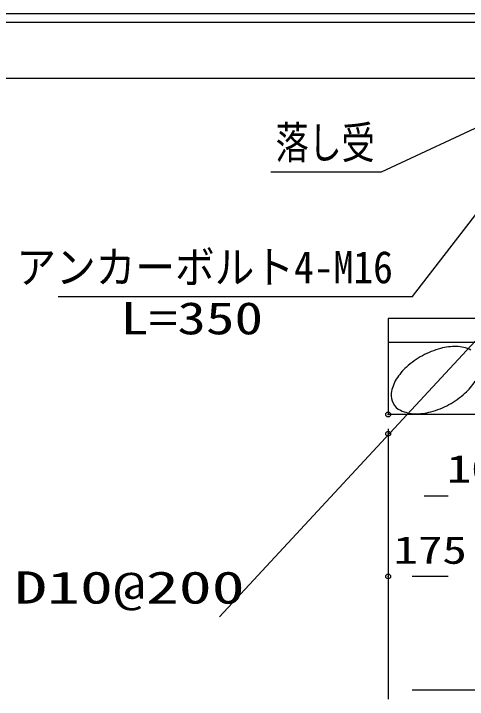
# Model space of a CAD drawing. Units: millimetres, scale not verified. Extents: x -5940 to 5940, y -4200 to 4200.
# Drawn here: x 363 to 1308, y -1964 to -536 of the extents above; entities that cross this region are included whole.
import ezdxf
from ezdxf.enums import TextEntityAlignment as Align

# ---------------------------------------------------------------- set-up
doc = ezdxf.new("R2010")
doc.units = ezdxf.units.MM
doc.header["$LTSCALE"] = 20
doc.header["$PDMODE"] = 32
doc.header["$PDSIZE"] = 10
for name, color, linetype, lineweight in [('0-0_0', 7, 'Continuous', 25), ('0-1_1', 7, 'Continuous', 25), ('0-2_EXTCNT-L', 4, 'Continuous', 25)]:
    doc.layers.add(name, color=color, linetype=linetype, lineweight=lineweight)
doc.layers.add('0-5_DEFPOINTS', color=7, linetype='Continuous')
doc.styles.add('ＭＳ ゴシック', font='')
doc.styles.get('ＭＳ ゴシック').set_extended_font_data('MS Gothic')

msp = doc.modelspace()

# ---------------------------------------------------------------- linework, layer by layer
at = {"layer": '0-0_0'}
msp.add_line((791.96, -1792.41), (1436.17, -1098.09), dxfattribs=at)
at = {"layer": '0-0_0', "color": 1}
for p, q in [((1143.39, -1401.26), (1143.39, -1964.45)), ((1143.39, -1441.26), (1143.39, -1728.45))]:
    msp.add_line(p, q, dxfattribs=at)
at = {"layer": '0-0_0', "color": 2}
for p, q in [((1268.39, -1541.45), (1218.39, -1541.45)), ((1268.39, -1708.45), (1193.39, -1708.45)), ((1193.39, -1944.45), (2993.39, -1944.45))]:
    msp.add_line(p, q, dxfattribs=at)
at = {"layer": '0-0_0'}
for points in [[(898.85, -865.57), (1129.58, -865.57), (1365.13, -756.02)], [(455.63, -1125.02), (1193.9, -1125.02), (1444.21, -801.8)]]:
    msp.add_lwpolyline(points, dxfattribs=at)
at = {"layer": '0-1_1'}
for p, q in [((1493.39, -536.26), (-4506.61, -536.26)), ((1493.39, -554.26), (-4506.61, -554.26)), ((3494.6, -671.26), (-4506.61, -671.26)), ((1143.39, -1171.26), (1143.39, -1371.26)), ((3043.39, -1171.26), (1143.39, -1171.26)), ((3043.39, -1221.26), (1143.39, -1221.26)), ((3043.39, -1371.26), (1143.39, -1371.26))]:
    msp.add_line(p, q, dxfattribs=at)
at = {"layer": '0-2_EXTCNT-L'}
for centre, radius, start, end in [((1298.74, -1402.89), 175.38, 105.20457, 118.56194), ((1283.08, -1345.29), 115.68, 88.7385, 105.20457), ((1284.01, -1303.11), 73.49, 64.41276, 88.7385), ((1298.74, -1402.89), 175.38, 118.56194, 131.91931), ((1258.86, -1358.48), 115.68, 131.91931, 148.38539), ((1222.93, -1336.36), 73.49, 148.38539, 172.71112), ((1226.21, -1240.82), 115.68, 311.91931, 328.38539), ((1184.19, -1331.4), 34.44, 172.71112, 208.56194), ((1186.33, -1196.4), 175.38, 298.56194, 311.91931), ((1184.19, -1331.4), 34.44, 208.56194, 244.41276), ((1186.33, -1196.4), 175.38, 285.20457, 298.56194), ((1201.06, -1296.18), 73.49, 244.41276, 268.7385), ((1201.99, -1254), 115.68, 268.7385, 285.20457)]:
    msp.add_arc(centre, radius, start, end, dxfattribs=at)
at = {"layer": '0-5_DEFPOINTS'}
for p in [(1143.39, -1371.26), (1143.39, -1411.26), (1143.39, -1708.45)]:
    msp.add_point(p, dxfattribs=at)

# ---------------------------------------------------------------- texts
at = {"layer": '0-0_0', "color": 3, "style": 'ＭＳ ゴシック'}
for s, height, width, p in [('落し受', 67.35, 0.75, (908.74, -858.52)), ('アンカーボルト4-M16', 67.35, 0.9, (368.43, -1117.98)), ('L=350', 67.35, 1.3, (584.83, -1224.41)), ('100', 57.77, 1.3, (1265.47, -1530.45)), ('175', 57.77, 1.3, (1154.39, -1699.56)), ('D10@200', 67.3, 1.5, (363.62, -1785.36))]:
    msp.add_text(s, height=height, dxfattribs=dict(at, width=width)).set_placement(p, align=Align.BOTTOM_LEFT)

doc.saveas('drawing.dxf')
